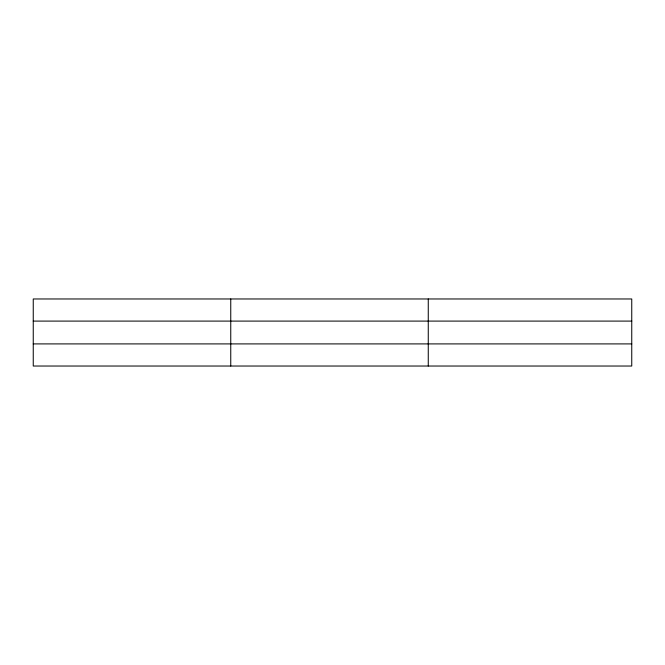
<?xml version="1.0" encoding="UTF-8"?>
<svg xmlns="http://www.w3.org/2000/svg" width="665" height="665" viewBox="0 0 665 665"><rect width="100%" height="100%" fill="white"/><g stroke="black" fill="none" stroke-linecap="round" stroke-linejoin="round"><path stroke-width="1" d="M230.755 366.033L230.755 298.967M428.26 366.033L428.26 298.967M631.75 321.095L631.75 298.967L33.25 298.967L33.25 366.033L631.75 366.033L631.75 321.095L33.25 321.095M33.25 343.905L631.75 343.905"/></g></svg>
